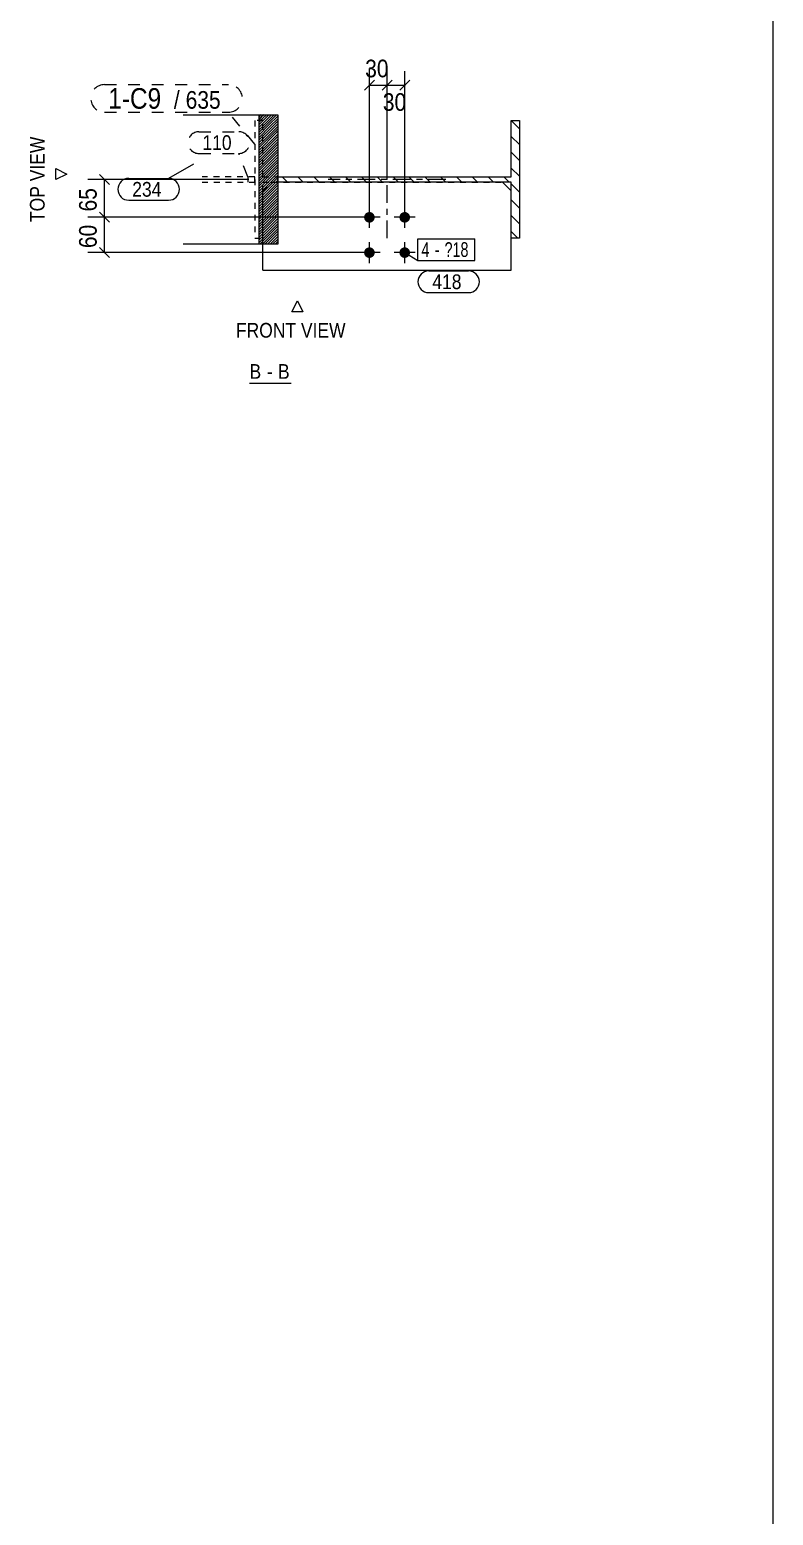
# Model space of a CAD drawing. Header units: millimetres. Extents: x 2 to 579, y 1 to 825.
# Drawn here: x 452.6 to 579, y 320.4 to 572.9 of the extents above; entities that cross this region are included whole.
import ezdxf

# ---------------------------------------------------------------- set-up
doc = ezdxf.new("R2010")
doc.units = ezdxf.units.MM
for name, pattern in [('XKITLINE00', [0]), ('XKITLINE01', [4, 1, -1, 1, -1]), ('XKITLINE02', [4, 2, -2]), ('XKITLINE03', [6, 3, -1, 1, -1])]:
    doc.linetypes.add(name, pattern=pattern)
for name, color, linetype, lineweight in [('Bolt', 3, 'Continuous', 0), ('BoltMark', 7, 'Continuous', 0), ('Dimensions', 7, 'Continuous', 0), ('DrawingSheet', 5, 'Continuous', 0), ('OtherObjectType', 7, 'Continuous', 0), ('Part', 2, 'Continuous', 0), ('PartMark', 7, 'Continuous', 0)]:
    doc.layers.add(name, color=color, linetype=linetype, lineweight=lineweight)
doc.styles.add('ARIAL', font='ARIAL.TTF')
doc.styles.add('ARIAL_NARROW', font='ARIALN.TTF')

# ---------------------------------------------------------------- blocks, each defined once
blk = doc.blocks.new('*A1')
at = {"layer": 'Part', "color": 7, "linetype": 'XKITLINE00', "lineweight": 0}
for p, q in [((535.86, 556.1), (534.46, 557.5)), ((535.86, 553.41), (534.46, 554.81)), ((535.86, 550.71), (534.46, 552.11)), ((496.42, 547.05), (495.52, 547.95)), ((499.11, 547.05), (498.21, 547.95)), ((501.81, 547.05), (500.91, 547.95)), ((504.5, 547.05), (503.6, 547.95)), ((507.19, 547.05), (506.29, 547.95)), ((509.89, 547.05), (508.99, 547.95)), ((512.58, 547.05), (511.68, 547.95)), ((515.28, 547.05), (514.38, 547.95)), ((517.97, 547.05), (517.07, 547.95)), ((520.66, 547.05), (519.76, 547.95)), ((523.36, 547.05), (522.46, 547.95)), ((526.05, 547.05), (525.15, 547.95)), ((528.75, 547.05), (527.85, 547.95)), ((531.44, 547.05), (530.54, 547.95)), ((534.13, 547.05), (533.23, 547.95)), ((535.86, 548.02), (534.46, 549.42)), ((535.86, 545.32), (534.46, 546.72)), ((535.86, 542.63), (534.46, 544.03)), ((535.86, 539.94), (534.46, 541.34)), ((535.6, 537.5), (534.46, 538.64))]:
    blk.add_line(p, q, dxfattribs=at)
blk = doc.blocks.new('*A2')
at = {"layer": 'Part', "color": 7, "linetype": 'XKITLINE00', "lineweight": 0}
for p, q in [((491.76, 558.28), (491.54, 558.06)), ((491.98, 558.06), (491.54, 557.63)), ((491.98, 558.5), (491.76, 558.28)), ((492.41, 558.5), (491.98, 558.06)), ((492.85, 558.5), (492.2, 557.85)), ((493.28, 558.5), (492.41, 557.63)), ((493.72, 558.5), (492.63, 557.41)), ((494.15, 558.5), (492.85, 557.19)), ((494.59, 558.5), (493.07, 556.98)), ((494.77, 558.25), (493.28, 556.76)), ((492.2, 557.85), (491.54, 557.19)), ((492.41, 557.63), (491.54, 556.76)), ((492.63, 557.41), (491.54, 556.32)), ((492.85, 557.19), (491.54, 555.89)), ((493.07, 556.98), (491.54, 555.45)), ((493.28, 556.76), (491.54, 555.02)), ((493.5, 556.54), (491.54, 554.58)), ((493.72, 556.32), (491.54, 554.15)), ((493.94, 556.11), (491.54, 553.71)), ((494.15, 555.89), (491.54, 553.28)), ((494.37, 555.67), (491.54, 552.84)), ((494.77, 557.81), (493.5, 556.54)), ((494.77, 557.38), (493.72, 556.32)), ((494.77, 556.94), (493.94, 556.11)), ((494.77, 556.51), (494.15, 555.89)), ((494.77, 556.07), (494.37, 555.67)), ((494.77, 555.64), (494.59, 555.45)), ((494.59, 555.45), (491.54, 552.41)), ((494.77, 555.2), (491.54, 551.97)), ((494.77, 554.77), (491.54, 551.54)), ((494.77, 554.33), (491.54, 551.1)), ((494.77, 553.9), (491.54, 550.67)), ((494.77, 553.46), (491.54, 550.23)), ((494.77, 553.03), (491.54, 549.8)), ((494.77, 552.59), (491.54, 549.36)), ((494.77, 552.16), (491.54, 548.93)), ((494.77, 551.72), (491.54, 548.49)), ((494.77, 551.29), (491.54, 548.06)), ((494.77, 550.85), (491.54, 547.62)), ((494.77, 550.42), (491.54, 547.19)), ((494.77, 549.98), (491.54, 546.75)), ((494.77, 549.55), (491.54, 546.32)), ((494.77, 549.11), (491.54, 545.88)), ((494.77, 548.68), (491.54, 545.45)), ((494.77, 548.24), (491.54, 545.01)), ((494.77, 547.81), (491.54, 544.57)), ((494.77, 547.37), (491.54, 544.14)), ((494.77, 546.93), (491.54, 543.7)), ((494.77, 546.5), (491.54, 543.27)), ((494.77, 546.06), (491.54, 542.83)), ((494.77, 545.63), (491.54, 542.4)), ((494.77, 545.19), (491.54, 541.96)), ((494.77, 544.76), (491.54, 541.53)), ((494.77, 544.32), (491.54, 541.09)), ((494.77, 543.89), (491.54, 540.66)), ((494.77, 543.45), (491.54, 540.22)), ((494.77, 543.02), (491.54, 539.79)), ((494.77, 542.58), (491.54, 539.35)), ((494.77, 542.15), (491.54, 538.92)), ((494.77, 541.71), (491.54, 538.48)), ((494.77, 541.28), (491.54, 538.05)), ((494.77, 540.84), (491.54, 537.61)), ((494.77, 540.41), (491.54, 537.18)), ((494.77, 539.97), (491.54, 536.74)), ((494.77, 539.54), (491.74, 536.5)), ((494.77, 539.1), (492.17, 536.5)), ((494.77, 538.67), (492.61, 536.5)), ((494.77, 538.23), (493.04, 536.5)), ((494.77, 537.8), (493.48, 536.5)), ((494.77, 537.36), (493.91, 536.5)), ((494.77, 536.93), (494.35, 536.5))]:
    blk.add_line(p, q, dxfattribs=at)
blk = doc.blocks.new('*A47')
at = {"layer": 'Bolt'}
for points in [[(509.46, 541.09), (509.46, 541.14), (509.47, 541.18), (509.48, 541.23), (509.49, 541.27), (509.5, 541.31), (509.51, 541.35), (509.53, 541.39), (509.55, 541.43), (509.57, 541.47), (509.59, 541.51), (509.61, 541.55), (509.64, 541.59), (509.66, 541.62), (509.69, 541.65), (509.72, 541.69), (509.76, 541.72), (509.79, 541.75), (509.82, 541.77), (509.86, 541.8), (509.9, 541.82), (509.94, 541.84), (509.98, 541.86), (510.02, 541.88), (510.06, 541.9), (510.1, 541.91), (510.14, 541.92), (510.18, 541.93), (510.23, 541.94), (510.27, 541.95), (510.32, 541.95), (510.36, 541.95), (510.4, 541.95), (510.45, 541.95), (510.49, 541.94), (510.54, 541.93), (510.58, 541.92), (510.62, 541.91), (510.66, 541.9), (510.7, 541.88), (510.75, 541.86), (510.78, 541.84), (510.82, 541.82), (510.86, 541.8), (510.9, 541.77), (510.93, 541.75), (510.96, 541.72), (511, 541.69), (511.03, 541.65), (511.06, 541.62), (511.08, 541.59), (511.11, 541.55), (511.13, 541.51), (511.15, 541.47), (511.17, 541.43), (511.19, 541.39), (511.21, 541.35), (511.22, 541.31), (511.23, 541.27), (511.24, 541.23), (511.25, 541.18), (511.26, 541.14), (511.26, 541.09), (511.26, 541.05), (511.26, 541.01), (511.26, 540.96), (511.25, 540.92), (511.24, 540.87), (511.23, 540.83), (511.22, 540.79), (511.21, 540.75), (511.19, 540.71), (511.17, 540.67), (511.15, 540.63), (511.13, 540.59), (511.11, 540.55), (511.08, 540.51), (511.06, 540.48), (511.03, 540.45), (511, 540.41), (510.96, 540.38), (510.93, 540.35), (510.9, 540.33), (510.86, 540.3), (510.82, 540.28), (510.78, 540.26), (510.75, 540.24), (510.7, 540.22), (510.66, 540.2), (510.62, 540.19), (510.58, 540.18), (510.54, 540.17), (510.49, 540.16), (510.45, 540.15), (510.4, 540.15), (510.36, 540.15), (510.32, 540.15), (510.27, 540.15), (510.23, 540.16), (510.18, 540.17), (510.14, 540.18), (510.1, 540.19), (510.06, 540.2), (510.02, 540.22), (509.98, 540.24), (509.94, 540.26), (509.9, 540.28), (509.86, 540.3), (509.82, 540.33), (509.79, 540.35), (509.76, 540.38), (509.72, 540.41), (509.69, 540.45), (509.66, 540.48), (509.64, 540.51), (509.61, 540.55), (509.59, 540.59), (509.57, 540.63), (509.55, 540.67), (509.53, 540.71), (509.51, 540.75), (509.5, 540.79), (509.49, 540.83), (509.48, 540.87), (509.47, 540.92), (509.46, 540.96), (509.46, 541.01), (509.46, 541.05)], [(515.46, 541.09), (515.46, 541.14), (515.47, 541.18), (515.48, 541.23), (515.49, 541.27), (515.5, 541.31), (515.51, 541.35), (515.53, 541.39), (515.55, 541.43), (515.57, 541.47), (515.59, 541.51), (515.61, 541.55), (515.64, 541.59), (515.66, 541.62), (515.69, 541.65), (515.72, 541.69), (515.76, 541.72), (515.79, 541.75), (515.82, 541.77), (515.86, 541.8), (515.9, 541.82), (515.94, 541.84), (515.98, 541.86), (516.02, 541.88), (516.06, 541.9), (516.1, 541.91), (516.14, 541.92), (516.18, 541.93), (516.23, 541.94), (516.27, 541.95), (516.32, 541.95), (516.36, 541.95), (516.4, 541.95), (516.45, 541.95), (516.49, 541.94), (516.54, 541.93), (516.58, 541.92), (516.62, 541.91), (516.66, 541.9), (516.7, 541.88), (516.75, 541.86), (516.78, 541.84), (516.82, 541.82), (516.86, 541.8), (516.9, 541.77), (516.93, 541.75), (516.96, 541.72), (517, 541.69), (517.03, 541.65), (517.06, 541.62), (517.08, 541.59), (517.11, 541.55), (517.13, 541.51), (517.15, 541.47), (517.17, 541.43), (517.19, 541.39), (517.21, 541.35), (517.22, 541.31), (517.23, 541.27), (517.24, 541.23), (517.25, 541.18), (517.26, 541.14), (517.26, 541.09), (517.26, 541.05), (517.26, 541.01), (517.26, 540.96), (517.25, 540.92), (517.24, 540.87), (517.23, 540.83), (517.22, 540.79), (517.21, 540.75), (517.19, 540.71), (517.17, 540.67), (517.15, 540.63), (517.13, 540.59), (517.11, 540.55), (517.08, 540.51), (517.06, 540.48), (517.03, 540.45), (517, 540.41), (516.96, 540.38), (516.93, 540.35), (516.9, 540.33), (516.86, 540.3), (516.82, 540.28), (516.78, 540.26), (516.75, 540.24), (516.7, 540.22), (516.66, 540.2), (516.62, 540.19), (516.58, 540.18), (516.54, 540.17), (516.49, 540.16), (516.45, 540.15), (516.4, 540.15), (516.36, 540.15), (516.32, 540.15), (516.27, 540.15), (516.23, 540.16), (516.18, 540.17), (516.14, 540.18), (516.1, 540.19), (516.06, 540.2), (516.02, 540.22), (515.98, 540.24), (515.94, 540.26), (515.9, 540.28), (515.86, 540.3), (515.82, 540.33), (515.79, 540.35), (515.76, 540.38), (515.72, 540.41), (515.69, 540.45), (515.66, 540.48), (515.64, 540.51), (515.61, 540.55), (515.59, 540.59), (515.57, 540.63), (515.55, 540.67), (515.53, 540.71), (515.51, 540.75), (515.5, 540.79), (515.49, 540.83), (515.48, 540.87), (515.47, 540.92), (515.46, 540.96), (515.46, 541.01), (515.46, 541.05)], [(509.46, 535.09), (509.46, 535.14), (509.47, 535.18), (509.48, 535.23), (509.49, 535.27), (509.5, 535.31), (509.51, 535.35), (509.53, 535.39), (509.55, 535.43), (509.57, 535.47), (509.59, 535.51), (509.61, 535.55), (509.64, 535.59), (509.66, 535.62), (509.69, 535.65), (509.72, 535.69), (509.76, 535.72), (509.79, 535.75), (509.82, 535.77), (509.86, 535.8), (509.9, 535.82), (509.94, 535.84), (509.98, 535.86), (510.02, 535.88), (510.06, 535.9), (510.1, 535.91), (510.14, 535.92), (510.18, 535.93), (510.23, 535.94), (510.27, 535.95), (510.32, 535.95), (510.36, 535.95), (510.4, 535.95), (510.45, 535.95), (510.49, 535.94), (510.54, 535.93), (510.58, 535.92), (510.62, 535.91), (510.66, 535.9), (510.7, 535.88), (510.75, 535.86), (510.78, 535.84), (510.82, 535.82), (510.86, 535.8), (510.9, 535.77), (510.93, 535.75), (510.96, 535.72), (511, 535.69), (511.03, 535.65), (511.06, 535.62), (511.08, 535.59), (511.11, 535.55), (511.13, 535.51), (511.15, 535.47), (511.17, 535.43), (511.19, 535.39), (511.21, 535.35), (511.22, 535.31), (511.23, 535.27), (511.24, 535.23), (511.25, 535.18), (511.26, 535.14), (511.26, 535.09), (511.26, 535.05), (511.26, 535.01), (511.26, 534.96), (511.25, 534.92), (511.24, 534.87), (511.23, 534.83), (511.22, 534.79), (511.21, 534.75), (511.19, 534.71), (511.17, 534.67), (511.15, 534.63), (511.13, 534.59), (511.11, 534.55), (511.08, 534.51), (511.06, 534.48), (511.03, 534.45), (511, 534.41), (510.96, 534.38), (510.93, 534.35), (510.9, 534.33), (510.86, 534.3), (510.82, 534.28), (510.78, 534.26), (510.75, 534.24), (510.7, 534.22), (510.66, 534.2), (510.62, 534.19), (510.58, 534.18), (510.54, 534.17), (510.49, 534.16), (510.45, 534.15), (510.4, 534.15), (510.36, 534.15), (510.32, 534.15), (510.27, 534.15), (510.23, 534.16), (510.18, 534.17), (510.14, 534.18), (510.1, 534.19), (510.06, 534.2), (510.02, 534.22), (509.98, 534.24), (509.94, 534.26), (509.9, 534.28), (509.86, 534.3), (509.82, 534.33), (509.79, 534.35), (509.76, 534.38), (509.72, 534.41), (509.69, 534.45), (509.66, 534.48), (509.64, 534.51), (509.61, 534.55), (509.59, 534.59), (509.57, 534.63), (509.55, 534.67), (509.53, 534.71), (509.51, 534.75), (509.5, 534.79), (509.49, 534.83), (509.48, 534.87), (509.47, 534.92), (509.46, 534.96), (509.46, 535.01), (509.46, 535.05)], [(515.46, 535.09), (515.46, 535.14), (515.47, 535.18), (515.48, 535.23), (515.49, 535.27), (515.5, 535.31), (515.51, 535.35), (515.53, 535.39), (515.55, 535.43), (515.57, 535.47), (515.59, 535.51), (515.61, 535.55), (515.64, 535.59), (515.66, 535.62), (515.69, 535.65), (515.72, 535.69), (515.76, 535.72), (515.79, 535.75), (515.82, 535.77), (515.86, 535.8), (515.9, 535.82), (515.94, 535.84), (515.98, 535.86), (516.02, 535.88), (516.06, 535.9), (516.1, 535.91), (516.14, 535.92), (516.18, 535.93), (516.23, 535.94), (516.27, 535.95), (516.32, 535.95), (516.36, 535.95), (516.4, 535.95), (516.45, 535.95), (516.49, 535.94), (516.54, 535.93), (516.58, 535.92), (516.62, 535.91), (516.66, 535.9), (516.7, 535.88), (516.75, 535.86), (516.78, 535.84), (516.82, 535.82), (516.86, 535.8), (516.9, 535.77), (516.93, 535.75), (516.96, 535.72), (517, 535.69), (517.03, 535.65), (517.06, 535.62), (517.08, 535.59), (517.11, 535.55), (517.13, 535.51), (517.15, 535.47), (517.17, 535.43), (517.19, 535.39), (517.21, 535.35), (517.22, 535.31), (517.23, 535.27), (517.24, 535.23), (517.25, 535.18), (517.26, 535.14), (517.26, 535.09), (517.26, 535.05), (517.26, 535.01), (517.26, 534.96), (517.25, 534.92), (517.24, 534.87), (517.23, 534.83), (517.22, 534.79), (517.21, 534.75), (517.19, 534.71), (517.17, 534.67), (517.15, 534.63), (517.13, 534.59), (517.11, 534.55), (517.08, 534.51), (517.06, 534.48), (517.03, 534.45), (517, 534.41), (516.96, 534.38), (516.93, 534.35), (516.9, 534.33), (516.86, 534.3), (516.82, 534.28), (516.78, 534.26), (516.75, 534.24), (516.7, 534.22), (516.66, 534.2), (516.62, 534.19), (516.58, 534.18), (516.54, 534.17), (516.49, 534.16), (516.45, 534.15), (516.4, 534.15), (516.36, 534.15), (516.32, 534.15), (516.27, 534.15), (516.23, 534.16), (516.18, 534.17), (516.14, 534.18), (516.1, 534.19), (516.06, 534.2), (516.02, 534.22), (515.98, 534.24), (515.94, 534.26), (515.9, 534.28), (515.86, 534.3), (515.82, 534.33), (515.79, 534.35), (515.76, 534.38), (515.72, 534.41), (515.69, 534.45), (515.66, 534.48), (515.64, 534.51), (515.61, 534.55), (515.59, 534.59), (515.57, 534.63), (515.55, 534.67), (515.53, 534.71), (515.51, 534.75), (515.5, 534.79), (515.49, 534.83), (515.48, 534.87), (515.47, 534.92), (515.46, 534.96), (515.46, 535.01), (515.46, 535.05)]]:
    blk.add_hatch(color=3, dxfattribs=at).paths.add_polyline_path(points, flags=17)
at = {"layer": 'Bolt', "color": 3, "linetype": 'XKITLINE00', "lineweight": 0}
for p, q in [((512.16, 541.05), (508.56, 541.05)), ((510.36, 539.25), (510.36, 542.85)), ((518.16, 541.05), (514.56, 541.05)), ((516.36, 539.25), (516.36, 542.85)), ((510.36, 533.25), (510.36, 536.85)), ((516.36, 533.25), (516.36, 536.85)), ((512.16, 535.05), (508.56, 535.05)), ((518.16, 535.05), (514.56, 535.05))]:
    blk.add_line(p, q, dxfattribs=at)
blk = doc.blocks.new('*A48')
at = {"layer": 'Part', "color": 7, "linetype": 'XKITLINE01', "lineweight": 0}
for p, q in [((492.26, 557.5), (490.86, 557.5)), ((490.86, 557.5), (490.86, 537.5)), ((492.26, 547.95), (492.26, 557.5)), ((492.26, 547.95), (494.77, 547.95)), ((492.26, 537.5), (492.26, 547.05)), ((492.26, 547.05), (494.77, 547.05)), ((490.86, 537.5), (492.26, 537.5))]:
    blk.add_line(p, q, dxfattribs=at)
at = {"layer": 'Part', "color": 7, "linetype": 'XKITLINE03', "lineweight": 0}
for p, q in [((513.36, 537.5), (513.36, 557.5)), ((523.36, 547.5), (503.36, 547.5))]:
    blk.add_line(p, q, dxfattribs=at)
at = {"layer": 'Part', "color": 2, "linetype": 'XKITLINE00', "lineweight": 0}
for p, q in [((534.46, 547.95), (534.46, 557.5)), ((534.46, 557.5), (535.86, 557.5)), ((535.86, 557.5), (535.86, 537.5)), ((494.77, 547.95), (534.46, 547.95)), ((494.77, 547.05), (494.77, 547.95)), ((534.46, 547.05), (494.77, 547.05)), ((534.46, 537.5), (534.46, 547.05)), ((535.86, 537.5), (534.46, 537.5))]:
    blk.add_line(p, q, dxfattribs=at)
blk = doc.blocks.new('*A49')
at = {"layer": 'Part', "color": 2, "linetype": 'XKITLINE00', "lineweight": 0}
for p, q in [((478.69, 558.5), (494.77, 558.5)), ((491.54, 558.5), (491.54, 536.5)), ((494.77, 558.5), (494.77, 536.5)), ((494.77, 536.5), (478.69, 536.5))]:
    blk.add_line(p, q, dxfattribs=at)
blk = doc.blocks.new('*A50')
at = {"layer": 'Part', "color": 7, "linetype": 'XKITLINE01', "lineweight": 0}
for p, q in [((490.86, 547.95), (481.92, 547.95)), ((489.7, 547.95), (489.7, 547.05)), ((490.86, 547.05), (490.86, 547.95)), ((481.92, 547.05), (490.86, 547.05))]:
    blk.add_line(p, q, dxfattribs=at)
blk = doc.blocks.new('*A51')
at = {"layer": 'Part', "color": 7, "linetype": 'XKITLINE01', "lineweight": 0}
for p, q in [((492.26, 545.55), (493.76, 547.05)), ((492.26, 536.5), (492.26, 545.55)), ((493.76, 547.05), (532.96, 547.05)), ((534.46, 537.5), (534.46, 545.55))]:
    blk.add_line(p, q, dxfattribs=at)
at = {"layer": 'Part', "color": 2, "linetype": 'XKITLINE00', "lineweight": 0}
for p, q in [((534.46, 545.55), (532.96, 547.05)), ((492.26, 532.05), (492.26, 536.5)), ((534.46, 532.05), (534.46, 537.5)), ((492.26, 532.05), (534.46, 532.05))]:
    blk.add_line(p, q, dxfattribs=at)
blk = doc.blocks.new('*A69')
at = {"layer": 'DrawingSheet', "color": 5, "linetype": 'XKITLINE00', "lineweight": 0}
blk.add_line((579, 5), (579, 825), dxfattribs=at)
blk = doc.blocks.new('*A150')
at = {"layer": 'Dimensions', "color": 7, "linetype": 'XKITLINE00', "lineweight": 0}
for p, q in [((510.36, 542.05), (510.36, 566.35)), ((513.36, 548.5), (513.36, 566.35)), ((511.21, 564.35), (509.51, 562.65)), ((510.36, 563.5), (513.36, 563.5)), ((514.21, 564.35), (512.51, 562.65))]:
    blk.add_line(p, q, dxfattribs=at)
at = {"layer": 'Dimensions', "color": 3}
for p in [(510.36, 563.5), (513.36, 563.5)]:
    blk.add_point(p, dxfattribs=at)
at = {"layer": 'Dimensions', "color": 3, "style": 'ARIAL', "width": 0.85}
blk.add_text('30', height=3, dxfattribs=at).set_placement((509.64, 564.85))
blk = doc.blocks.new('*A151')
at = {"layer": 'Dimensions', "color": 7, "linetype": 'XKITLINE00', "lineweight": 0}
for p, q in [((513.36, 548.5), (513.36, 565.9)), ((516.36, 542.05), (516.36, 565.9)), ((514.21, 564.35), (512.51, 562.65)), ((513.36, 563.5), (516.36, 563.5)), ((517.21, 564.35), (515.51, 562.65))]:
    blk.add_line(p, q, dxfattribs=at)
at = {"layer": 'Dimensions', "color": 3}
for p in [(513.36, 563.5), (516.36, 563.5)]:
    blk.add_point(p, dxfattribs=at)
at = {"layer": 'Dimensions', "color": 3, "style": 'ARIAL', "width": 0.85}
blk.add_text('30', height=3, dxfattribs=at).set_placement((512.64, 559.15))
blk = doc.blocks.new('*A152')
at = {"layer": 'Dimensions', "color": 7, "linetype": 'XKITLINE00', "lineweight": 0}
for p, q in [((509.36, 541.05), (462.51, 541.05)), ((464.51, 541.9), (466.21, 540.2)), ((465.36, 535.05), (465.36, 541.05)), ((464.51, 535.9), (466.21, 534.2)), ((509.36, 535.05), (462.51, 535.05))]:
    blk.add_line(p, q, dxfattribs=at)
at = {"layer": 'Dimensions', "color": 3}
for p in [(465.36, 541.05), (465.36, 535.05)]:
    blk.add_point(p, dxfattribs=at)
at = {"layer": 'Dimensions', "color": 3, "style": 'ARIAL', "width": 0.85}
blk.add_text('60', height=3, rotation=90.0002, dxfattribs=at).set_placement((464.01, 535.82))
blk = doc.blocks.new('*A153')
at = {"layer": 'Dimensions', "color": 7, "linetype": 'XKITLINE00', "lineweight": 0}
for p, q in [((464.51, 548.35), (466.21, 546.65)), ((489.86, 547.5), (462.51, 547.5)), ((465.36, 541.05), (465.36, 547.5)), ((509.36, 541.05), (462.51, 541.05)), ((464.51, 541.9), (466.21, 540.2))]:
    blk.add_line(p, q, dxfattribs=at)
at = {"layer": 'Dimensions', "color": 3}
for p in [(465.36, 547.5), (465.36, 541.05)]:
    blk.add_point(p, dxfattribs=at)
at = {"layer": 'Dimensions', "color": 3, "style": 'ARIAL', "width": 0.85}
blk.add_text('65', height=3, rotation=90.0002, dxfattribs=at).set_placement((464.01, 542.05))
blk = doc.blocks.new('*A154')
at = {"layer": 'BoltMark', "color": 7, "linetype": 'XKITLINE00', "lineweight": 0}
for p, q in [((518.6, 537.42), (528.28, 537.42)), ((518.6, 533.72), (518.6, 537.42)), ((528.28, 533.72), (528.28, 537.42)), ((516.36, 535.05), (518.6, 533.72)), ((518.6, 533.72), (528.28, 533.72))]:
    blk.add_line(p, q, dxfattribs=at)
at = {"layer": 'BoltMark', "color": 3, "style": 'ARIAL_NARROW', "width": 0.85}
for s, p in [('4', (519.2, 534.32)), ('-', (521.47, 534.32)), ('?18', (523.13, 534.32))]:
    blk.add_text(s, height=2.5, dxfattribs=at).set_placement(p)
blk = doc.blocks.new('*A155')
at = {"layer": 'PartMark', "color": 7, "linetype": 'XKITLINE00', "lineweight": 0}
for p, q in [((520.45, 531.95), (527.21, 531.95)), ((520.45, 528.25), (527.21, 528.25))]:
    blk.add_line(p, q, dxfattribs=at)
for centre, start, end in [((520.45, 530.1), 90, 270), ((527.21, 530.1), 270, 90)]:
    blk.add_arc(centre, 1.85, start, end, dxfattribs=at)
at = {"layer": 'PartMark', "color": 3, "style": 'ARIAL', "width": 0.85}
blk.add_text('418', height=2.5, dxfattribs=at).set_placement((521.05, 528.85))
blk = doc.blocks.new('*A156')
at = {"layer": 'PartMark', "color": 7, "linetype": 'XKITLINE02', "lineweight": 0}
for p, q in [((481.38, 555.6), (488.15, 555.6)), ((481.38, 551.9), (488.15, 551.9)), ((489.7, 547.95), (488.15, 551.9))]:
    blk.add_line(p, q, dxfattribs=at)
for centre, start, end in [((481.38, 553.75), 90, 270), ((488.15, 553.75), 270, 90)]:
    blk.add_arc(centre, 1.85, start, end, dxfattribs=at)
at = {"layer": 'PartMark', "color": 3, "style": 'ARIAL', "width": 0.85}
blk.add_text('110', height=2.5, dxfattribs=at).set_placement((481.98, 552.5))
blk = doc.blocks.new('*A157')
at = {"layer": 'PartMark', "color": 7, "linetype": 'XKITLINE00', "lineweight": 0}
for p, q in [((480.45, 550.06), (476.21, 547.66)), ((469.45, 547.66), (476.21, 547.66)), ((469.45, 543.96), (476.21, 543.96))]:
    blk.add_line(p, q, dxfattribs=at)
for centre, start, end in [((469.45, 545.81), 90, 270), ((476.21, 545.81), 270, 90)]:
    blk.add_arc(centre, 1.85, start, end, dxfattribs=at)
at = {"layer": 'PartMark', "color": 3, "style": 'ARIAL', "width": 0.85}
blk.add_text('234', height=2.5, dxfattribs=at).set_placement((470.05, 544.56))
blk = doc.blocks.new('*A158')
at = {"layer": 'PartMark', "color": 7, "linetype": 'XKITLINE02', "lineweight": 0}
for p, q in [((465.36, 563.61), (486.41, 563.61)), ((465.36, 558.91), (486.41, 558.91)), ((490.91, 553.47), (486.41, 558.91))]:
    blk.add_line(p, q, dxfattribs=at)
for centre, start, end in [((465.36, 561.26), 90, 270), ((486.41, 561.26), 270, 90)]:
    blk.add_arc(centre, 2.35, start, end, dxfattribs=at)
at = {"layer": 'PartMark', "color": 1, "style": 'ARIAL', "width": 0.85}
blk.add_text('1-C9', height=3.5, dxfattribs=at).set_placement((465.96, 559.51))
at = {"layer": 'PartMark', "color": 3, "style": 'ARIAL', "width": 0.85}
for s, p in [('/', (477.12, 559.51)), ('635', (479.13, 559.51))]:
    blk.add_text(s, height=3, dxfattribs=at).set_placement(p)
blk = doc.blocks.new('*A159')
at = {"layer": 'OtherObjectType', "color": 7, "linetype": 'XKITLINE00', "lineweight": 0}
for p, q in [((457.04, 547.46), (457.04, 549.34)), ((457.04, 549.34), (458.91, 548.4)), ((458.91, 548.4), (457.04, 547.46)), ((458.91, 548.4), (458.91, 548.4)), ((497.2, 524.97), (498.14, 526.85)), ((498.14, 526.85), (499.07, 524.97)), ((498.14, 526.85), (498.14, 526.85)), ((499.07, 524.97), (497.2, 524.97)), ((489.98, 512.85), (497.04, 512.85))]:
    blk.add_line(p, q, dxfattribs=at)
at = {"layer": 'OtherObjectType', "color": 7, "style": 'ARIAL', "width": 0.85}
blk.add_text('TOP VIEW', height=2.5, rotation=90, dxfattribs=at).set_placement((455.16, 540.25))
for s, p in [('FRONT VIEW', (487.67, 520.6)), ('B', (489.98, 513.6)), ('B', (494.82, 513.6)), ('-', (492.96, 513.6))]:
    blk.add_text(s, height=2.5, dxfattribs=at).set_placement(p)

msp = doc.modelspace()

# ---------------------------------------------------------------- block references
at = {"lineweight": 0}
for name in ['*A69', '*A150', '*A151', '*A158', '*A49', '*A2', '*A156', '*A48', '*A1', '*A153', '*A157', '*A50', '*A51', '*A152', '*A47', '*A154', '*A155']:
    msp.add_blockref(name, (0, 0), dxfattribs=at)
at = {"layer": 'OtherObjectType', "lineweight": 0}
msp.add_blockref('*A159', (0, 0), dxfattribs=at)

doc.saveas('drawing.dxf')
